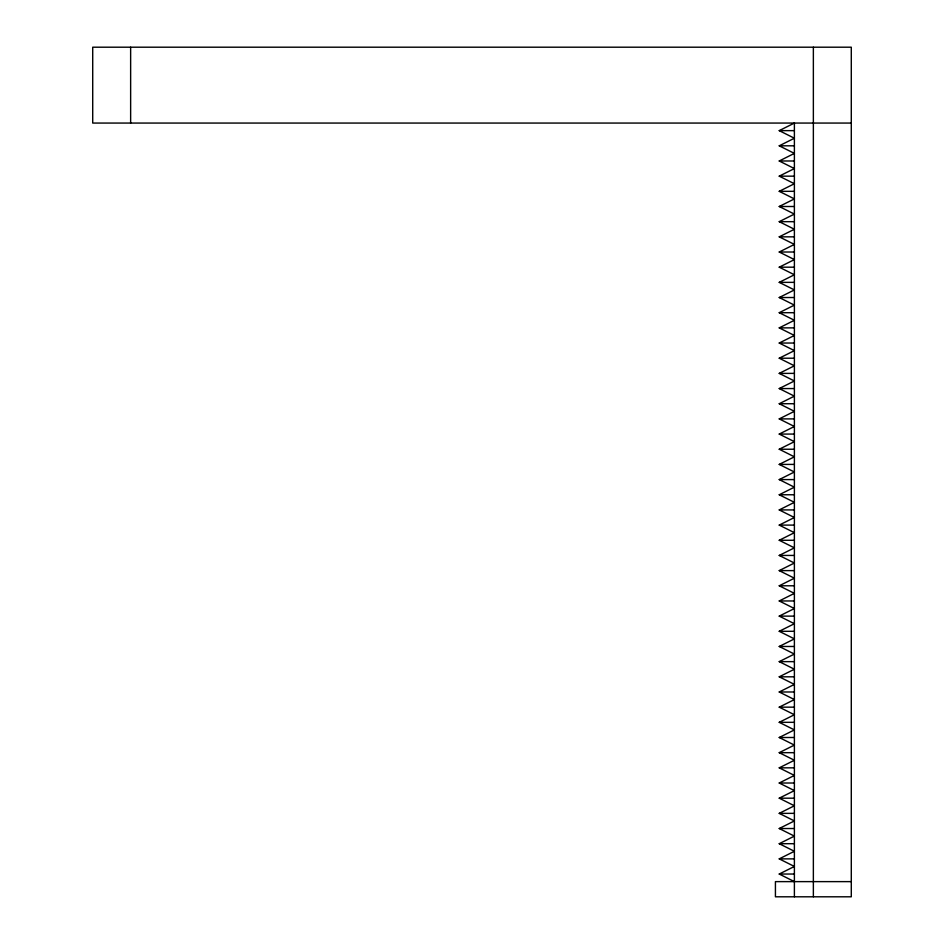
<?xml version="1.0" encoding="UTF-8"?>
<svg xmlns="http://www.w3.org/2000/svg" width="944" height="944" viewBox="0 0 944 944"><rect width="100%" height="100%" fill="white"/><g stroke="black" fill="none" stroke-linecap="round" stroke-linejoin="round"><path stroke-width="1.42" d="M794.388 881.625L779.225 874.038L794.388 866.462L779.225 858.875L794.388 851.287L779.225 843.7L794.388 836.113L779.225 828.525L794.388 820.938L779.225 813.362L794.388 805.775L779.225 798.187L794.388 790.6L779.225 783.013L794.388 775.425L779.225 767.838L794.388 760.262L779.225 752.675L794.388 745.087L779.225 737.5L794.388 729.913L779.225 722.325L794.388 714.738L779.225 707.162L794.388 699.575L779.225 691.987L794.388 684.4L779.225 676.813L794.388 669.225L779.225 661.638L794.388 654.062L779.225 646.475L794.388 638.887L779.225 631.3L794.388 623.713L779.225 616.125L794.388 608.538L779.225 600.962L794.388 593.375L779.225 585.787L794.388 578.2L779.225 570.613L794.388 563.025L779.225 555.438L794.388 547.862L779.225 540.275L794.388 532.687L779.225 525.1L794.388 517.513L779.225 509.925L794.388 502.338L779.225 494.762L794.388 487.175L779.225 479.587L794.388 472L779.225 464.413L794.388 456.825L779.225 449.238L794.388 441.662L779.225 434.075L794.388 426.487L779.225 418.9L794.388 411.313L779.225 403.725L794.388 396.138L779.225 388.562L794.388 380.975L779.225 373.387L794.388 365.8L779.225 358.213L794.388 350.625L779.225 343.038L794.388 335.462L779.225 327.875L794.388 320.287L779.225 312.7L794.388 305.113L779.225 297.525L794.388 289.938L779.225 282.362L794.388 274.775L779.225 267.187L794.388 259.6L779.225 252.013L794.388 244.425L779.225 236.838L794.388 229.262L779.225 221.675L794.388 214.087L779.225 206.5L794.388 198.913L779.225 191.325L794.388 183.738L779.225 176.162L794.388 168.575L779.225 160.987L794.388 153.4L779.225 145.813L794.388 138.225L779.225 130.638L794.388 123.062L794.388 896.8M851.287 123.062L92.713 123.062L92.713 47.2L851.287 47.2L851.287 896.8L775.425 896.8L775.425 881.625L851.287 881.625M779.225 130.638L794.388 130.638M779.225 145.813L794.388 145.813M779.225 160.987L794.388 160.987M779.225 176.162L794.388 176.162M779.225 191.325L794.388 191.325M779.225 206.5L794.388 206.5M779.225 221.675L794.388 221.675M779.225 236.838L794.388 236.838M779.225 252.013L794.388 252.013M779.225 267.187L794.388 267.187M779.225 282.362L794.388 282.362M779.225 297.525L794.388 297.525M779.225 312.7L794.388 312.7M779.225 327.875L794.388 327.875M779.225 343.038L794.388 343.038M779.225 358.213L794.388 358.213M779.225 373.387L794.388 373.387M779.225 388.562L794.388 388.562M779.225 403.725L794.388 403.725M779.225 418.9L794.388 418.9M779.225 434.075L794.388 434.075M779.225 449.238L794.388 449.238M779.225 464.413L794.388 464.413M779.225 479.587L794.388 479.587M779.225 494.762L794.388 494.762M779.225 509.925L794.388 509.925M779.225 525.1L794.388 525.1M779.225 540.275L794.388 540.275M779.225 555.438L794.388 555.438M779.225 570.613L794.388 570.613M779.225 585.787L794.388 585.787M779.225 600.962L794.388 600.962M779.225 616.125L794.388 616.125M779.225 631.3L794.388 631.3M779.225 646.475L794.388 646.475M779.225 661.638L794.388 661.638M779.225 676.813L794.388 676.813M779.225 691.987L794.388 691.987M779.225 707.162L794.388 707.162M779.225 722.325L794.388 722.325M779.225 737.5L794.388 737.5M779.225 752.675L794.388 752.675M779.225 767.838L794.388 767.838M779.225 783.013L794.388 783.013M779.225 798.187L794.388 798.187M779.225 813.362L794.388 813.362M779.225 828.525L794.388 828.525M779.225 843.7L794.388 843.7M779.225 858.875L794.388 858.875M779.225 874.038L794.388 874.038M813.362 47.2L813.362 896.8M130.638 47.2L130.638 123.062"/></g></svg>
